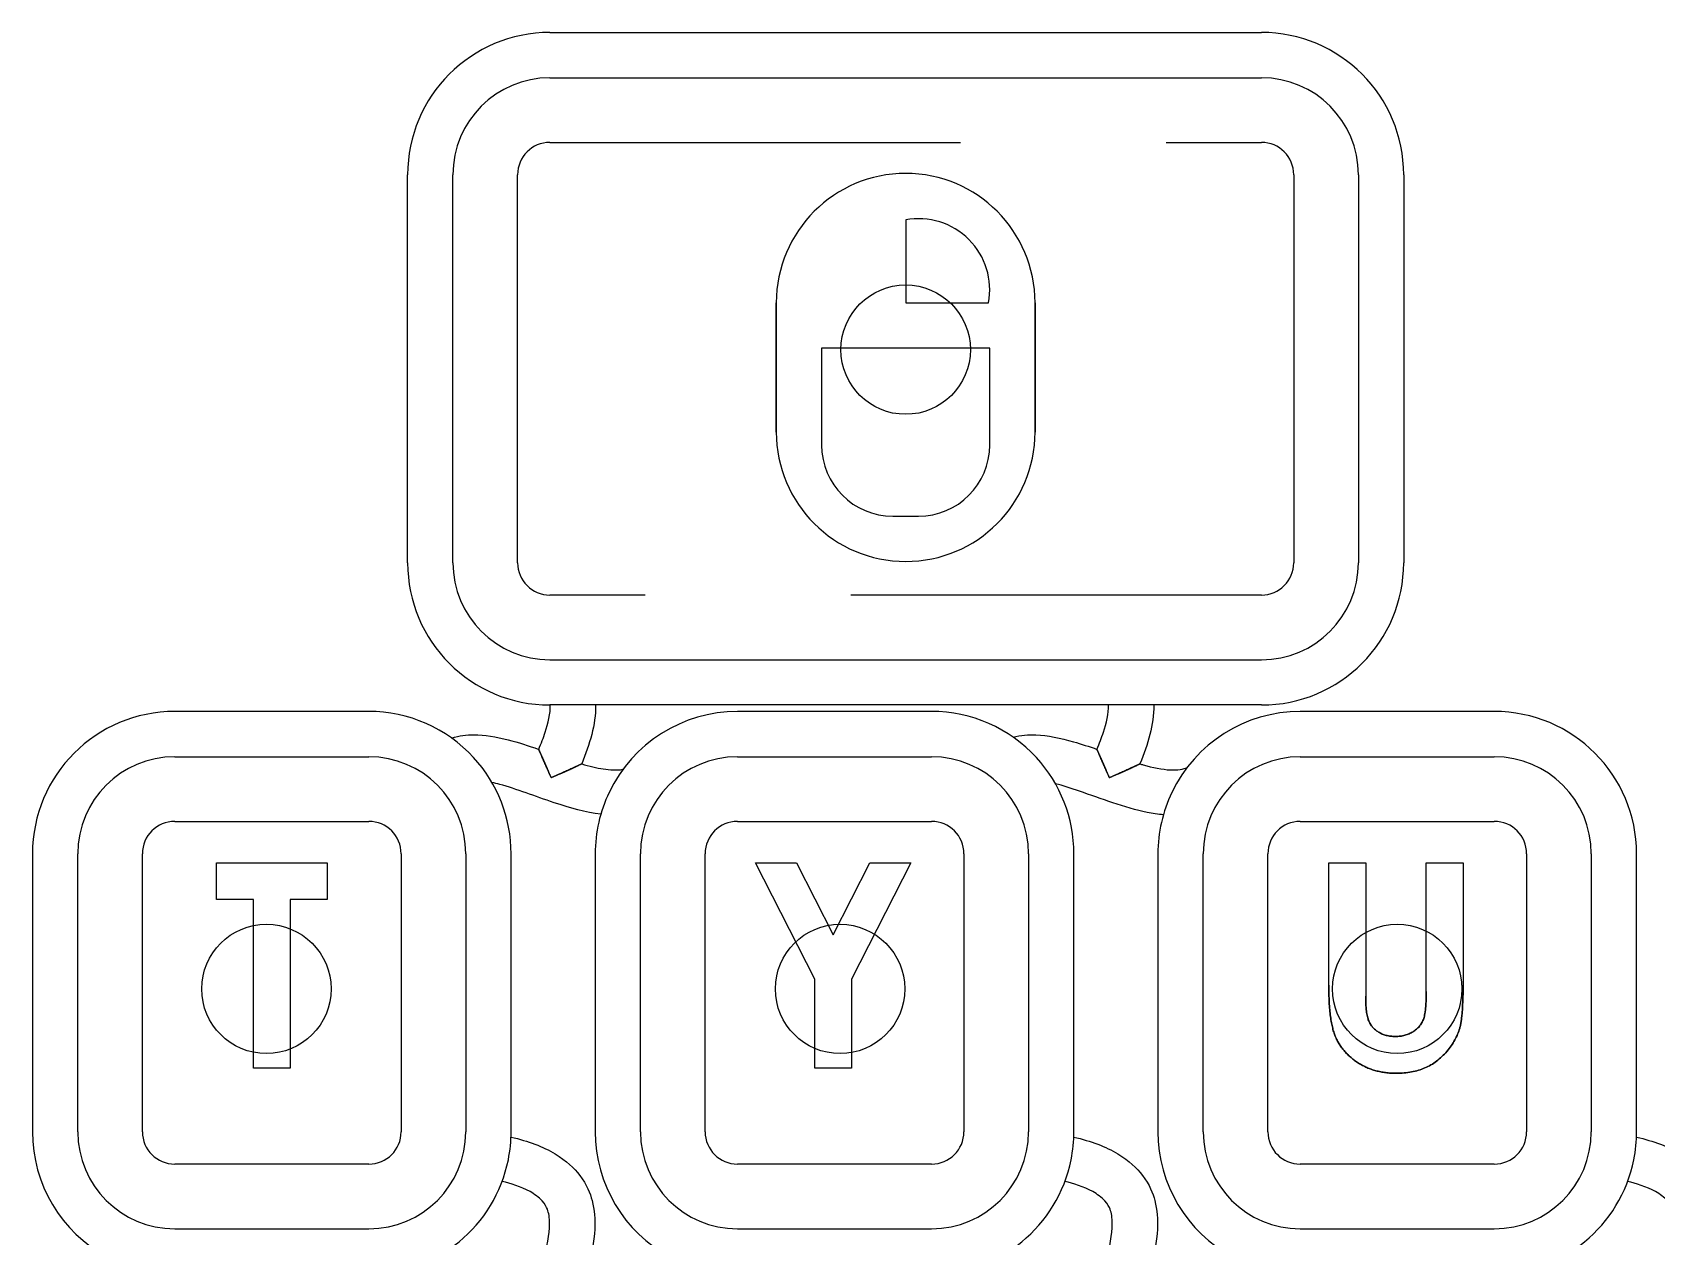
# Model space of a CAD drawing. Header units: millimetres. Extents: x -16.1 to 69.6, y -64.8 to -18.6.
# Drawn here: x 18.69 to 43.8, y -37.19 to -18.57 of the extents above; entities that cross this region are included whole.
import ezdxf

# ---------------------------------------------------------------- set-up
doc = ezdxf.new("R2010")
doc.units = ezdxf.units.MM
doc.linetypes.add('HIDDEN', pattern=[9.525, 6.35, -3.175])
doc.layers.get('0').update_dxf_attribs({"color": 137, "lineweight": 70, "true_color": 0x408080})
doc.layers.add('Hidden', color=254, linetype='HIDDEN', lineweight=70, true_color=0xd9d9d9)

msp = doc.modelspace()

# ---------------------------------------------------------------- linework, layer by layer
at = {"color": 254, "lineweight": -3, "true_color": 0xd9d9d9}
for p, q in [((26.689, -18.574), (37.689, -18.574)), ((26.689, -19.274), (37.689, -19.274)), ((24.489, -26.774), (24.489, -20.774)), ((25.189, -26.774), (25.189, -20.774)), ((39.189, -20.774), (39.189, -26.774)), ((39.889, -20.774), (39.889, -26.774)), ((32.189, -21.472), (32.189, -22.754)), ((32.189, -21.472), (32.189, -22.754)), ((30.189, -22.754), (30.189, -24.754)), ((30.189, -24.754), (30.189, -22.754)), ((32.189, -22.754), (33.471, -22.754)), ((32.189, -22.754), (33.471, -22.754)), ((34.189, -24.754), (34.189, -22.754)), ((34.189, -22.754), (34.189, -24.754)), ((33.489, -23.454), (30.889, -23.454)), ((30.889, -23.454), (30.889, -24.954)), ((30.889, -23.454), (30.889, -24.954)), ((33.489, -23.454), (30.889, -23.454)), ((33.489, -24.954), (33.489, -23.454)), ((33.489, -24.954), (33.489, -23.454)), ((31.989, -26.054), (32.389, -26.054)), ((31.989, -26.054), (32.389, -26.054)), ((26.689, -28.274), (37.689, -28.274)), ((23.889, -29.074), (20.889, -29.074)), ((27.045, -28.974), (26.689, -28.974)), ((35.675, -28.974), (27.045, -28.974)), ((32.589, -29.074), (29.589, -29.074)), ((37.689, -28.974), (35.675, -28.974)), ((41.289, -29.074), (38.289, -29.074)), ((20.889, -29.774), (23.889, -29.774)), ((29.589, -29.774), (32.589, -29.774)), ((38.289, -29.774), (41.289, -29.774)), ((18.689, -31.274), (18.689, -35.574)), ((19.389, -35.574), (19.389, -31.274)), ((25.389, -31.274), (25.389, -35.574)), ((26.089, -35.574), (26.089, -31.274)), ((27.389, -31.274), (27.389, -35.574)), ((28.089, -35.574), (28.089, -31.274)), ((34.089, -31.274), (34.089, -35.574)), ((34.789, -35.574), (34.789, -31.274)), ((36.089, -31.274), (36.089, -35.574)), ((36.789, -35.574), (36.789, -31.274)), ((42.789, -31.274), (42.789, -35.574)), ((43.489, -35.574), (43.489, -31.274)), ((21.534, -31.413), (23.244, -31.413)), ((21.534, -31.983), (21.534, -31.413)), ((21.534, -31.413), (23.244, -31.413)), ((21.534, -31.983), (21.534, -31.413)), ((23.244, -31.413), (23.244, -31.983)), ((23.244, -31.413), (23.244, -31.983)), ((29.868, -31.413), (30.502, -31.413)), ((30.784, -33.213), (29.868, -31.413)), ((29.868, -31.413), (30.502, -31.413)), ((30.784, -33.213), (29.868, -31.413)), ((30.502, -31.413), (31.069, -32.527)), ((30.502, -31.413), (31.069, -32.527)), ((31.069, -32.527), (31.636, -31.413)), ((31.069, -32.527), (31.636, -31.413)), ((32.27, -31.413), (31.354, -33.213)), ((32.27, -31.413), (31.354, -33.213)), ((31.636, -31.413), (32.27, -31.413)), ((31.636, -31.413), (32.27, -31.413)), ((38.731, -31.413), (39.301, -31.413)), ((38.731, -33.307), (38.731, -31.413)), ((38.731, -31.413), (39.301, -31.413)), ((38.731, -33.307), (38.731, -31.413)), ((39.301, -31.413), (39.301, -33.479)), ((39.301, -31.413), (39.301, -33.479)), ((40.237, -31.413), (40.807, -31.413)), ((40.237, -33.403), (40.237, -31.413)), ((40.237, -33.403), (40.237, -31.413)), ((40.237, -31.413), (40.807, -31.413)), ((40.807, -31.413), (40.807, -33.307)), ((40.807, -31.413), (40.807, -33.307)), ((22.104, -31.983), (21.534, -31.983)), ((22.104, -31.983), (21.534, -31.983)), ((22.104, -34.588), (22.104, -31.983)), ((22.104, -34.588), (22.104, -31.983)), ((22.674, -31.983), (22.674, -34.588)), ((23.244, -31.983), (22.674, -31.983)), ((23.244, -31.983), (22.674, -31.983)), ((22.674, -31.983), (22.674, -34.588)), ((30.784, -34.588), (30.784, -33.213)), ((30.784, -34.588), (30.784, -33.213)), ((31.354, -33.213), (31.354, -34.588)), ((31.354, -33.213), (31.354, -34.588)), ((22.674, -34.588), (22.104, -34.588)), ((22.674, -34.588), (22.104, -34.588)), ((31.354, -34.588), (30.784, -34.588)), ((31.354, -34.588), (30.784, -34.588)), ((20.889, -37.074), (23.889, -37.074)), ((29.589, -37.074), (32.589, -37.074)), ((38.289, -37.074), (41.289, -37.074))]:
    msp.add_line(p, q, dxfattribs=at)
for centre, radius, start, end in [((26.689, -20.774), 2.2, 90, 180), ((37.689, -20.774), 2.2, 360, 90), ((26.689, -20.774), 1.5, 90, 180), ((37.689, -20.774), 1.5, 360, 90), ((32.189, -22.754), 2, 360, 180), ((32.189, -22.754), 2, 360, 180), ((32.389, -22.554), 1.1, 349.5243, 100.4757), ((32.389, -22.554), 1.1, 349.5243, 100.4757), ((32.189, -24.754), 2, 180, 360), ((32.189, -24.754), 2, 180, 360), ((31.989, -24.954), 1.1, 180, 270), ((31.989, -24.954), 1.1, 180, 270), ((32.389, -24.954), 1.1, 270, 360), ((32.389, -24.954), 1.1, 270, 360), ((26.689, -26.774), 2.2, 180, 270), ((26.689, -26.774), 1.5, 180, 270), ((37.689, -26.774), 2.2, 270, 360), ((37.689, -26.774), 1.5, 270, 360), ((20.889, -31.274), 2.2, 90, 180), ((23.889, -31.274), 2.2, 42.5906, 90), ((29.589, -31.274), 2.2, 90, 154.4691), ((32.589, -31.274), 2.2, 42.5274, 90), ((38.289, -31.274), 2.2, 90, 154.5597), ((41.289, -31.274), 2.2, 360, 90), ((20.889, -31.274), 1.5, 90, 180), ((23.889, -31.274), 1.5, 360, 90), ((23.889, -31.274), 2.2, 360, 42.5906), ((29.589, -31.274), 1.5, 90, 180), ((32.589, -31.274), 1.5, 360, 90), ((32.589, -31.274), 2.2, 360, 42.5274), ((38.289, -31.274), 1.5, 90, 180), ((41.289, -31.274), 1.5, 360, 90), ((29.589, -31.274), 2.2, 154.4691, 180), ((38.289, -31.274), 2.2, 154.5597, 180), ((20.889, -35.574), 2.2, 180, 241.5672), ((20.889, -35.574), 1.5, 180, 270), ((23.889, -35.574), 1.5, 270, 360), ((23.889, -35.574), 2.2, 348.6735, 360), ((29.589, -35.574), 2.2, 180, 241.5672), ((29.589, -35.574), 1.5, 180, 270), ((32.589, -35.574), 1.5, 270, 360), ((32.589, -35.574), 2.2, 348.6735, 360), ((38.289, -35.574), 2.2, 180, 241.5672), ((38.289, -35.574), 1.5, 180, 270), ((41.289, -35.574), 1.5, 270, 360), ((41.289, -35.574), 2.2, 348.6735, 360), ((23.889, -35.574), 2.2, 270, 348.6735), ((32.589, -35.574), 2.2, 270, 348.6735), ((41.289, -35.574), 2.2, 270, 348.6735)]:
    msp.add_arc(centre, radius, start, end, dxfattribs=at)
for points, knots in [([(26.516, -29.66), (26.554, -29.569), (26.588, -29.48), (26.662, -29.257), (26.7, -29.104), (26.695, -28.974)], [0.0003289206, 0.0003289206, 0.0003289206, 0.0003289206, 0.0006393606, 0.0006393606, 0.0011377496, 0.0011377496, 0.0011377496, 0.0011377496]), ([(27.395, -28.974), (27.398, -29.126), (27.374, -29.28), (27.296, -29.582), (27.242, -29.733), (27.18, -29.885)], [0.0000251494, 0.0000251494, 0.0000251494, 0.0000251494, 0.0004822846, 0.0004822846, 0.0009303821, 0.0009303821, 0.0009303821, 0.0009303821]), ([(35.146, -29.66), (35.184, -29.569), (35.218, -29.48), (35.292, -29.257), (35.33, -29.104), (35.325, -28.974)], [0.0003289194, 0.0003289194, 0.0003289194, 0.0003289194, 0.0006395206, 0.0006395206, 0.0011377279, 0.0011377279, 0.0011377279, 0.0011377279]), ([(36.025, -28.974), (36.028, -29.126), (36.004, -29.28), (35.926, -29.581), (35.872, -29.733), (35.81, -29.885)], [0.0000255171, 0.0000255171, 0.0000255171, 0.0000255171, 0.0004821387, 0.0004821387, 0.0009308197, 0.0009308197, 0.0009308197, 0.0009308197]), ([(25.171, -29.486), (25.287, -29.448), (25.403, -29.436), (25.681, -29.434), (25.859, -29.465), (26.199, -29.552), (26.357, -29.604), (26.516, -29.66)], [0.000012287, 0.000012287, 0.000012287, 0.000012287, 0.000380227, 0.000380227, 0.000965088, 0.000965088, 0.001459793, 0.001459793, 0.001459793, 0.001459793]), ([(33.85, -29.471), (33.969, -29.44), (34.088, -29.432), (34.387, -29.443), (34.582, -29.484), (34.903, -29.577), (35.025, -29.617), (35.146, -29.66)], [0.000016627, 0.000016627, 0.000016627, 0.000016627, 0.000386179, 0.000386179, 0.000995519, 0.000995519, 0.001358123, 0.001358123, 0.001358123, 0.001358123]), ([(26.706, -30.098), (26.688, -30.056), (26.662, -29.993), (26.626, -29.91), (26.599, -29.847), (26.562, -29.763), (26.535, -29.701), (26.516, -29.66)], [-0.0012985197, -0.0012985197, -0.0012985197, -0.0012985197, -0.0011228331, -0.0010349898, -0.0009471465, -0.0008593032, -0.0006836166, -0.0006836166, -0.0006836166, -0.0006836166]), ([(35.336, -30.098), (35.318, -30.056), (35.292, -29.993), (35.256, -29.91), (35.229, -29.847), (35.192, -29.763), (35.165, -29.701), (35.146, -29.66)], [-0.0012985197, -0.0012985197, -0.0012985197, -0.0012985197, -0.0011228331, -0.0010349898, -0.0009471465, -0.0008593032, -0.0006836166, -0.0006836166, -0.0006836166, -0.0006836166]), ([(27.18, -29.885), (27.136, -29.906), (27.069, -29.938), (26.979, -29.979), (26.911, -30.009), (26.82, -30.049), (26.752, -30.078), (26.706, -30.098)], [-0.0019488112, -0.0019488112, -0.0019488112, -0.0019488112, -0.0017658825, -0.0016744182, -0.0015829538, -0.0014914895, -0.0013085608, -0.0013085608, -0.0013085608, -0.0013085608]), ([(27.18, -29.885), (27.296, -29.919), (27.409, -29.947), (27.615, -29.979), (27.725, -29.987), (27.818, -29.969)], [0.0021588999, 0.0021588999, 0.0021588999, 0.0021588999, 0.0025340894, 0.0025340894, 0.0028984942, 0.0028984942, 0.0028984942, 0.0028984942]), ([(35.81, -29.885), (35.766, -29.906), (35.699, -29.938), (35.609, -29.979), (35.541, -30.009), (35.45, -30.049), (35.382, -30.078), (35.336, -30.098)], [-0.0019488112, -0.0019488112, -0.0019488112, -0.0019488112, -0.0017658825, -0.0016744182, -0.0015829538, -0.0014914895, -0.0013085608, -0.0013085608, -0.0013085608, -0.0013085608]), ([(35.81, -29.885), (35.828, -29.89), (35.845, -29.895), (36.007, -29.94), (36.154, -29.972), (36.333, -29.98), (36.385, -29.979), (36.479, -29.964), (36.512, -29.953), (36.539, -29.941)], [0.0020308137, 0.0020308137, 0.0020308137, 0.0020308137, 0.0020856639, 0.0020856639, 0.0025468433, 0.0025468433, 0.0027243836, 0.0027243836, 0.0028818532, 0.0028818532, 0.0028818532, 0.0028818532]), ([(27.475, -30.665), (27.243, -30.636), (27.001, -30.567), (26.46, -30.386), (26.172, -30.273), (25.874, -30.191), (25.834, -30.181), (25.793, -30.172)], [0.000493401, 0.000493401, 0.000493401, 0.000493401, 0.001208701, 0.001208701, 0.002067047, 0.002067047, 0.002200811, 0.002200811, 0.002200811, 0.002200811]), ([(36.173, -30.672), (36.091, -30.665), (36.007, -30.652), (35.574, -30.564), (35.21, -30.422), (34.749, -30.263), (34.623, -30.222), (34.505, -30.191)], [0.000523627, 0.000523627, 0.000523627, 0.000523627, 0.000688826, 0.000688826, 0.001379098, 0.001379098, 0.001640858, 0.001640858, 0.001640858, 0.001640858]), ([(38.731, -33.307), (38.731, -33.353), (38.732, -33.441), (38.736, -33.567), (38.744, -33.684), (38.757, -33.79), (38.771, -33.886), (38.789, -33.971), (38.81, -34.047), (38.836, -34.113), (38.865, -34.173), (38.898, -34.229), (38.936, -34.282), (38.978, -34.333), (39.025, -34.382), (39.076, -34.427), (39.13, -34.472), (39.19, -34.512), (39.253, -34.549), (39.319, -34.582), (39.388, -34.609), (39.459, -34.631), (39.533, -34.648), (39.61, -34.66), (39.689, -34.668), (39.743, -34.669), (39.771, -34.67)], [-1, -1, -1, -1, -0.930502, -0.866142, -0.806844, -0.75284, -0.703472, -0.659158, -0.619467, -0.584171, -0.551069, -0.518031, -0.484853, -0.451332, -0.417271, -0.382484, -0.346846, -0.31009, -0.273005, -0.235566, -0.197994, -0.160067, -0.121572, -0.082303, -0.041715, 0, 0, 0, 0]), ([(39.771, -34.67), (39.743, -34.669), (39.689, -34.668), (39.61, -34.66), (39.533, -34.648), (39.459, -34.631), (39.388, -34.609), (39.319, -34.582), (39.253, -34.549), (39.19, -34.512), (39.13, -34.472), (39.076, -34.427), (39.025, -34.382), (38.978, -34.333), (38.936, -34.282), (38.898, -34.229), (38.865, -34.173), (38.836, -34.113), (38.81, -34.047), (38.789, -33.971), (38.771, -33.886), (38.757, -33.79), (38.744, -33.684), (38.736, -33.567), (38.732, -33.441), (38.731, -33.353), (38.731, -33.307)], [0, 0, 0, 0, 0.041715, 0.082303, 0.121572, 0.160067, 0.197994, 0.235566, 0.273005, 0.31009, 0.346846, 0.382484, 0.417271, 0.451332, 0.484853, 0.518031, 0.551069, 0.584171, 0.619467, 0.659158, 0.703472, 0.75284, 0.806844, 0.866142, 0.930502, 1, 1, 1, 1]), ([(39.771, -34.67), (39.812, -34.669), (39.892, -34.667), (40.008, -34.651), (40.116, -34.626), (40.217, -34.589), (40.311, -34.542), (40.399, -34.482), (40.482, -34.412), (40.557, -34.332), (40.624, -34.246), (40.68, -34.157), (40.724, -34.066), (40.752, -33.987), (40.768, -33.918), (40.779, -33.858), (40.787, -33.788), (40.795, -33.71), (40.799, -33.622), (40.804, -33.526), (40.807, -33.419), (40.807, -33.346), (40.807, -33.307)], [-1, -1, -1, -1, -0.937203, -0.878107, -0.821939, -0.767918, -0.714691, -0.661319, -0.606488, -0.549978, -0.493955, -0.440473, -0.389413, -0.339806, -0.313213, -0.282, -0.246457, -0.206487, -0.16178, -0.112568, -0.05854, 0, 0, 0, 0]), ([(40.807, -33.307), (40.807, -33.346), (40.807, -33.419), (40.804, -33.526), (40.799, -33.622), (40.795, -33.71), (40.787, -33.788), (40.779, -33.858), (40.768, -33.918), (40.752, -33.987), (40.724, -34.066), (40.68, -34.157), (40.624, -34.246), (40.557, -34.332), (40.482, -34.412), (40.399, -34.482), (40.311, -34.542), (40.217, -34.589), (40.116, -34.626), (40.008, -34.651), (39.892, -34.667), (39.812, -34.669), (39.771, -34.67)], [0, 0, 0, 0, 0.05854, 0.112568, 0.16178, 0.206487, 0.246457, 0.282, 0.313213, 0.339806, 0.389413, 0.440473, 0.493955, 0.549978, 0.606488, 0.661319, 0.714691, 0.767918, 0.821939, 0.878107, 0.937203, 1, 1, 1, 1]), ([(39.758, -34.1), (39.734, -34.099), (39.687, -34.097), (39.619, -34.085), (39.557, -34.064), (39.5, -34.035), (39.45, -34), (39.408, -33.957), (39.372, -33.91), (39.35, -33.866), (39.336, -33.826), (39.326, -33.791), (39.319, -33.75), (39.312, -33.705), (39.307, -33.656), (39.304, -33.601), (39.301, -33.542), (39.301, -33.5), (39.301, -33.479)], [-1, -1, -1, -1, -0.918336, -0.841338, -0.768079, -0.69741, -0.628755, -0.562018, -0.496666, -0.430156, -0.39442, -0.353659, -0.307804, -0.256433, -0.20037, -0.13949, -0.072219, 0, 0, 0, 0]), ([(39.301, -33.479), (39.301, -33.5), (39.301, -33.542), (39.304, -33.601), (39.307, -33.656), (39.312, -33.705), (39.319, -33.75), (39.326, -33.791), (39.336, -33.826), (39.35, -33.866), (39.372, -33.91), (39.408, -33.957), (39.45, -34), (39.5, -34.035), (39.557, -34.064), (39.619, -34.085), (39.687, -34.097), (39.734, -34.099), (39.758, -34.1)], [0, 0, 0, 0, 0.072219, 0.13949, 0.20037, 0.256433, 0.307804, 0.353659, 0.39442, 0.430156, 0.496666, 0.562018, 0.628755, 0.69741, 0.768079, 0.841338, 0.918336, 1, 1, 1, 1]), ([(40.237, -33.403), (40.237, -33.429), (40.237, -33.478), (40.235, -33.549), (40.231, -33.613), (40.227, -33.671), (40.22, -33.722), (40.213, -33.767), (40.204, -33.805), (40.19, -33.847), (40.167, -33.894), (40.132, -33.944), (40.086, -33.989), (40.033, -34.028), (39.973, -34.06), (39.906, -34.083), (39.834, -34.098), (39.784, -34.099), (39.758, -34.1)], [-1, -1, -1, -1, -0.921296, -0.849073, -0.783265, -0.72455, -0.671466, -0.625272, -0.585046, -0.5509, -0.48865, -0.427103, -0.362715, -0.294809, -0.224678, -0.15371, -0.078833, 0, 0, 0, 0]), ([(39.758, -34.1), (39.784, -34.099), (39.834, -34.098), (39.906, -34.083), (39.973, -34.06), (40.033, -34.028), (40.086, -33.989), (40.132, -33.944), (40.167, -33.894), (40.19, -33.847), (40.204, -33.805), (40.213, -33.767), (40.22, -33.722), (40.227, -33.671), (40.231, -33.613), (40.235, -33.549), (40.237, -33.478), (40.237, -33.429), (40.237, -33.403)], [0, 0, 0, 0, 0.078833, 0.15371, 0.224678, 0.294809, 0.362715, 0.427103, 0.48865, 0.5509, 0.585046, 0.625272, 0.671466, 0.72455, 0.783265, 0.849073, 0.921296, 1, 1, 1, 1]), ([(26.088, -35.656), (26.353, -35.717), (26.581, -35.803), (26.943, -36.02), (27.064, -36.134), (27.259, -36.39), (27.312, -36.528), (27.379, -36.782), (27.388, -36.932), (27.372, -37.275), (27.333, -37.481), (27.28, -37.69)], [0.000002828, 0.000002828, 0.000002828, 0.000002828, 0.000819456, 0.000819456, 0.001568226, 0.001568226, 0.002499015, 0.002499015, 0.003742134, 0.003742134, 0.005425656, 0.005425656, 0.005425656, 0.005425656]), ([(34.788, -35.656), (35.053, -35.717), (35.281, -35.803), (35.643, -36.02), (35.764, -36.134), (35.959, -36.39), (36.012, -36.528), (36.079, -36.782), (36.088, -36.932), (36.072, -37.275), (36.033, -37.481), (35.98, -37.69)], [0.000002828, 0.000002828, 0.000002828, 0.000002828, 0.000819456, 0.000819456, 0.001568226, 0.001568226, 0.002499015, 0.002499015, 0.003742134, 0.003742134, 0.005425655, 0.005425655, 0.005425655, 0.005425655]), ([(43.488, -35.656), (43.753, -35.717), (43.981, -35.803), (44.343, -36.02), (44.464, -36.134), (44.659, -36.39), (44.712, -36.528), (44.779, -36.782), (44.788, -36.932), (44.772, -37.275), (44.733, -37.481), (44.68, -37.69)], [0.00000283, 0.00000283, 0.00000283, 0.00000283, 0.000819456, 0.000819456, 0.001568226, 0.001568226, 0.002499015, 0.002499015, 0.003742134, 0.003742134, 0.005425656, 0.005425656, 0.005425656, 0.005425656]), ([(26.591, -37.56), (26.644, -37.356), (26.682, -37.162), (26.684, -36.9), (26.671, -36.828), (26.637, -36.738), (26.615, -36.693), (26.517, -36.586), (26.45, -36.538), (26.241, -36.423), (26.077, -36.373), (25.951, -36.343)], [0.000327034, 0.000327034, 0.000327034, 0.000327034, 0.000976371, 0.000976371, 0.001368265, 0.001368265, 0.001620602, 0.001620602, 0.001917694, 0.001917694, 0.002526456, 0.002526456, 0.002526456, 0.002526456]), ([(35.291, -37.56), (35.344, -37.356), (35.382, -37.162), (35.384, -36.9), (35.371, -36.828), (35.337, -36.738), (35.315, -36.693), (35.217, -36.586), (35.15, -36.538), (34.941, -36.423), (34.777, -36.373), (34.651, -36.343)], [0.000327034, 0.000327034, 0.000327034, 0.000327034, 0.000976371, 0.000976371, 0.001368265, 0.001368265, 0.001620602, 0.001620602, 0.001917694, 0.001917694, 0.002526455, 0.002526455, 0.002526455, 0.002526455]), ([(43.991, -37.56), (44.044, -37.356), (44.082, -37.162), (44.084, -36.9), (44.071, -36.828), (44.037, -36.738), (44.015, -36.693), (43.917, -36.586), (43.85, -36.538), (43.641, -36.423), (43.477, -36.373), (43.351, -36.343)], [0.000327034, 0.000327034, 0.000327034, 0.000327034, 0.000976371, 0.000976371, 0.001368265, 0.001368265, 0.001620602, 0.001620602, 0.001917694, 0.001917694, 0.002526458, 0.002526458, 0.002526458, 0.002526458])]:
    msp.add_open_spline(points, degree=3, knots=knots, dxfattribs=at)
at = {"layer": 'Hidden', "lineweight": -3}
for p, q in [((26.689, -20.274), (37.689, -20.274)), ((26.189, -26.774), (26.189, -20.774)), ((38.189, -20.774), (38.189, -26.774)), ((37.689, -27.274), (26.689, -27.274)), ((27.395, -28.966), (27.395, -28.974)), ((36.025, -28.966), (36.025, -28.974)), ((26.516, -29.66), (26.516, -29.66)), ((35.146, -29.66), (35.146, -29.66)), ((20.889, -30.774), (23.889, -30.774)), ((29.589, -30.774), (32.589, -30.774)), ((38.289, -30.774), (41.289, -30.774)), ((20.389, -35.574), (20.389, -31.274)), ((24.389, -31.274), (24.389, -35.574)), ((29.089, -35.574), (29.089, -31.274)), ((33.089, -31.274), (33.089, -35.574)), ((37.789, -35.574), (37.789, -31.274)), ((41.789, -31.274), (41.789, -35.574)), ((23.889, -36.074), (20.889, -36.074)), ((32.589, -36.074), (29.589, -36.074)), ((41.289, -36.074), (38.289, -36.074))]:
    msp.add_line(p, q, dxfattribs=at)
for centre in [(32.189, -23.479), (22.306, -33.365), (31.175, -33.365), (39.789, -33.365)]:
    msp.add_circle(centre, 1, dxfattribs=at)
for centre, start, end in [((26.689, -20.774), 90, 180), ((37.689, -20.774), 360, 90), ((26.689, -26.774), 180, 270), ((37.689, -26.774), 270, 360), ((20.889, -31.274), 90, 180), ((23.889, -31.274), 360, 90), ((29.589, -31.274), 90, 180), ((32.589, -31.274), 360, 90), ((38.289, -31.274), 90, 180), ((41.289, -31.274), 360, 90), ((20.889, -35.574), 180, 270), ((23.889, -35.574), 270, 360), ((29.589, -35.574), 180, 270), ((32.589, -35.574), 270, 360), ((38.289, -35.574), 180, 270), ((41.289, -35.574), 270, 360)]:
    msp.add_arc(centre, 0.5, start, end, dxfattribs=at)
for points, knots in [([(26.516, -29.66), (26.535, -29.701), (26.562, -29.764), (26.599, -29.847), (26.626, -29.91), (26.662, -29.993), (26.688, -30.056), (26.706, -30.098)], [-0.0006806389, -0.0006806389, -0.0006806389, -0.0006806389, -0.0004861707, -0.0003889365, -0.0002917024, -0.0001944683, 0, 0, 0, 0]), ([(35.146, -29.66), (35.165, -29.701), (35.192, -29.764), (35.229, -29.847), (35.256, -29.91), (35.292, -29.993), (35.318, -30.056), (35.336, -30.098)], [-0.0006806389, -0.0006806389, -0.0006806389, -0.0006806389, -0.0004861707, -0.0003889365, -0.0002917024, -0.0001944683, 0, 0, 0, 0]), ([(26.706, -30.098), (26.752, -30.078), (26.82, -30.049), (26.911, -30.009), (26.979, -29.979), (27.069, -29.938), (27.136, -29.906), (27.18, -29.885)], [-0.0026737404, -0.0026737404, -0.0026737404, -0.0026737404, -0.0024666178, -0.0023630564, -0.0022594951, -0.0021559338, -0.0019488112, -0.0019488112, -0.0019488112, -0.0019488112]), ([(35.336, -30.098), (35.382, -30.078), (35.45, -30.049), (35.541, -30.009), (35.609, -29.979), (35.699, -29.938), (35.766, -29.906), (35.81, -29.885)], [-0.0026737404, -0.0026737404, -0.0026737404, -0.0026737404, -0.0024666178, -0.0023630564, -0.0022594951, -0.0021559338, -0.0019488112, -0.0019488112, -0.0019488112, -0.0019488112])]:
    msp.add_open_spline(points, degree=3, knots=knots, dxfattribs=at)

doc.saveas('drawing.dxf')
